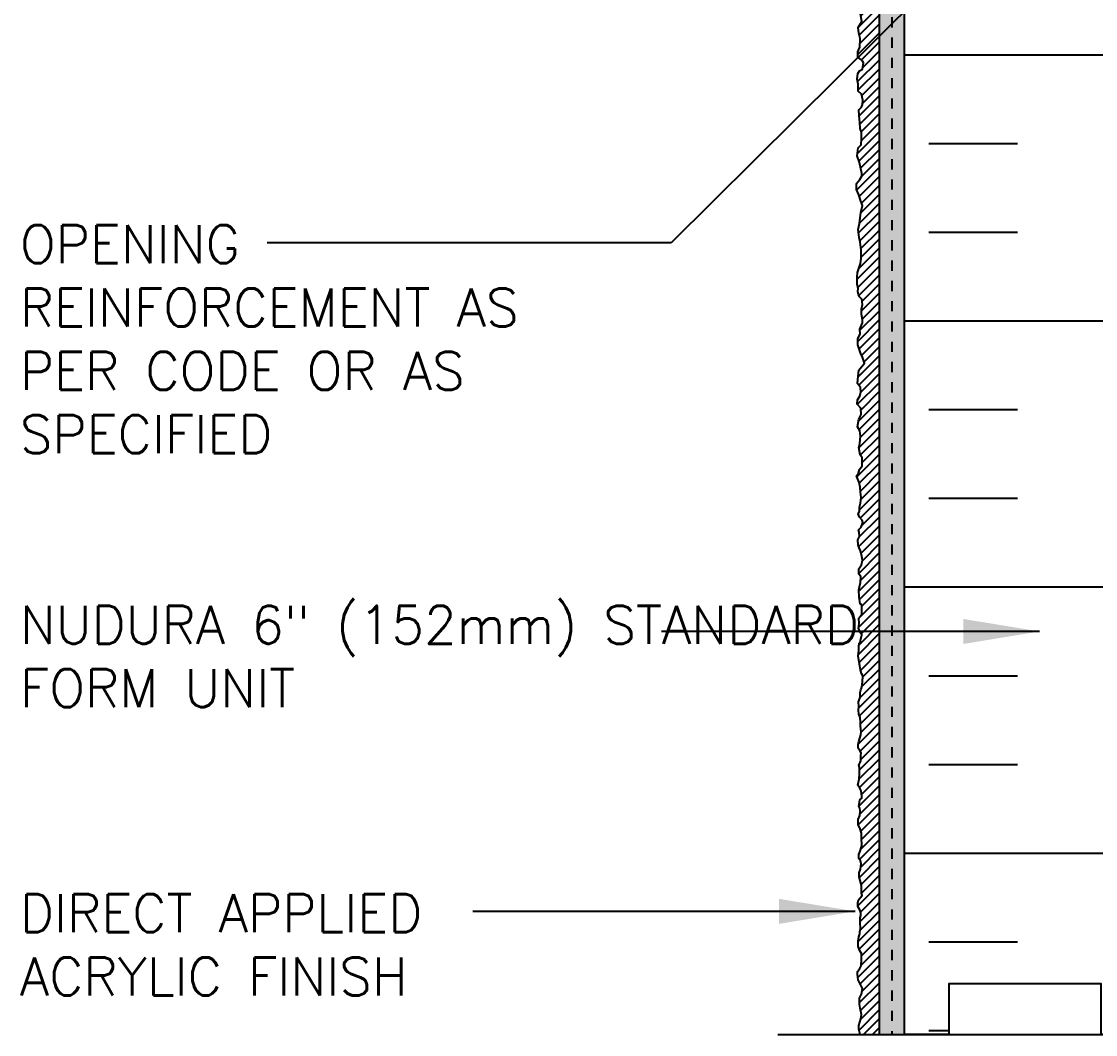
# Model space of a CAD drawing. Header units: inches. Extents: x 2671 to 2825, y 351 to 410.
# Drawn here: x 2793.56 to 2804.15, y 368.01 to 378 of the extents above; entities that cross this region are included whole.
import ezdxf

# ---------------------------------------------------------------- set-up
doc = ezdxf.new("R2010")
doc.units = ezdxf.units.IN
doc.header["$LTSCALE"] = 0.5
doc.header["$MEASUREMENT"] = 0
doc.linetypes.add('DASHED2', pattern=[0.375, 0.25, -0.125])
for name, color, linetype in [('HATCH', 12, 'CONTINUOUS'), ('LINE50', 5, 'CONTINUOUS'), ('LINE9', 9, 'CONTINUOUS'), ('TEXT', 4, 'CONTINUOUS')]:
    doc.layers.add(name, color=color, linetype=linetype)
doc.styles.add('DIM', font='romans.shx', dxfattribs={"width": 0.7})
doc.styles.get("Standard").update_dxf_attribs({"font": 'romans.shx'})
doc.dimstyles.new('ext_12', dxfattribs={"dimscale": 12, "dimtxt": 0.09375, "dimasz": 0.09375, "dimexe": 0.09375, "dimexo": 0.0625, "dimgap": 0.0625, "dimtad": 1, "dimdec": 1, "dimzin": 3, "dimdsep": 46, "dimlunit": 4, "dimtxsty": 'DIM', "dimcen": 0.09, "dimdle": 0.09375, "dimclrt": 4, "dimadec": 0, "dimazin": 0, "dimtfac": 1, "dimtdec": 1, "dimtmove": 2, "dimatfit": 3, "dimfxl": 1, "dimfrac": 2, "dimtolj": 1, "dimtzin": 0, "dimarcsym": 0})

msp = doc.modelspace()

# ---------------------------------------------------------------- hatches: boundary and pattern name
at = {"layer": 'HATCH'}
h = msp.add_hatch(dxfattribs=at)
h.set_pattern_fill('AR-SAND', color=256, scale=0.05)
h.set_pattern_definition([(37.50000000000001, (84.75573298953941, -136.8278989746598), (-0.003149667905480408, 0.09634118845065794), [0, -0.07600000000000001, 0, -0.085, 0, -0.08125]), (7.499999999999999, (84.75573298953941, -136.8278989746598), (0.08848883526338636, 0.141107303261487), [0, -0.041, 0, -0.0685, 0, -0.02625]), (327.5, (84.69423298953942, -136.8278989746598), (0.1557070930875748, 0.0002829526768482471), [0, -0.025, 0, -0.09000000000000001, 0, -0.1175]), (317.5, (84.69423298953942, -136.8278989746598), (0.1503063302286147, 0.04388377824671247), [0, -0.0125, 0, -0.059, 0, -0.0675])])
h.paths.add_polyline_path([(2802.268769549175, 379.4839912607451), (2802.14377210374, 379.4839912607451), (2800.668766814901, 378.7464886163257), (2800.293766814901, 378.7464886163257), (2800.293766814901, 383.4547203853351), (2802.268769549175, 384.4422217524721), (2804.893769549175, 385.7547217524721), (2804.893769549175, 385.8639606076894), (2805.018769549175, 385.8639606076894), (2805.018769549175, 385.9275842931552), (2804.680477636167, 385.9275842931557), (2800.043766814901, 383.6092288825226), (2800.043766814901, 378.4964886163257), (2800.727783809276, 378.4964886163257), (2802.018772283677, 379.1419828535262), (2802.018772283677, 368.0092164944533), (2802.268769549175, 368.0092164944533)])
h.paths.add_polyline_path([(2802.268769549175, 384.4422217524721), (2802.143766814901, 384.3797203853353), (2802.14377210374, 379.4839912607451), (2802.268769549175, 379.4839912607451)], flags=17)
h = msp.add_hatch(dxfattribs=at)
h.set_pattern_fill('INSUL', color=256, scale=7)
h.set_pattern_definition([(0, (84.75573298953941, -136.8278989746598), (0, 2.625), []), (0, (84.75573298953941, -135.9528989746598), (0, 2.625), [0.875, -0.875]), (0, (84.75573298953941, -135.0778989746598), (0, 2.625), [0.875, -0.875])])
h.paths.add_polyline_path([(2804.893769549175, 385.7547217524721), (2802.268769549175, 384.4422217524721), (2802.268769549175, 368.0092164944533), (2802.706269549175, 368.0092164944533), (2802.706269549175, 368.5092164944533), (2804.206269549175, 368.5092164944533), (2804.206269549175, 368.0092164944533), (2804.893769549175, 368.0092164944533)])
h.paths.add_polyline_path([(2813.518769549173, 385.863960607689), (2810.893769549175, 385.8639606076891), (2810.893769549175, 368.0092164944533), (2811.581269549175, 368.0092164944533), (2811.581269549175, 368.5092164944533), (2813.081269549175, 368.5092164944533), (2813.081269549175, 368.0092164944533), (2813.518769549175, 368.0092164944533)])
h = msp.add_hatch(dxfattribs=at)
h.set_pattern_fill('ANSI31', color=256, scale=0.5)
h.set_pattern_definition([(45, (84.75573298953941, -136.8278989746598), (-0.04419417382415922, 0.04419417382415922), [])])
h.paths.add_polyline_path([(2803.603226597871, 385.5511921257062), (2803.547806985994, 385.5510371323189), (2803.416524962728, 385.5283350786666), (2803.366100668813, 385.5072642443084), (2803.349652754152, 385.4938073739938), (2803.337690011891, 385.4534353853307), (2803.29501561093, 385.4107634783613), (2803.264420783383, 385.4011020403252), (2803.210589812723, 385.4100737464414), (2803.156759526822, 385.3966161872672), (2803.099938212975, 385.3756831248088), (2803.064050670949, 385.3383014752312), (2803.044612413102, 385.2889584693114), (2803.017696585392, 385.2530723337061), (2802.968352156649, 385.2022345026733), (2802.965361813463, 385.1902724574716), (2802.850223671798, 385.1783104122699), (2802.764991701029, 385.1917672825846), (2802.690226958549, 385.1678438810407), (2802.675273873101, 385.1199957002339), (2802.594528444249, 385.0586906491124), (2802.5592681416, 385.0387688323985), (2802.488989256278, 385.0477405385147), (2802.433663456404, 385.0327881542275), (2802.364880085055, 384.9969020186224), (2802.348431485635, 384.9625113969898), (2802.308058771209, 384.9131683910698), (2802.240770229073, 384.923634922299), (2802.154043429091, 384.8877487866939), (2802.094231772059, 384.8369102668016), (2802.018769549176, 384.7596544445718), (2802.018769549176, 384.7688513805105), (2801.920777487334, 384.7397197689343), (2801.844517230882, 384.7442056219925), (2801.806350810421, 384.7213182651351), (2801.765978095994, 384.6929083216737), (2801.746539153388, 384.6704797452428), (2801.720594835094, 384.6315650926221), (2801.685231982383, 384.6106695192343), (2801.64037272604, 384.5822602646322), (2801.583552096953, 384.573288558516), (2801.516263554817, 384.567307880345), (2801.465423612102, 384.5448786150542), (2801.404116441097, 384.5179641855657), (2801.350285470437, 384.4671263545324), (2801.30393138488, 384.4237640267841), (2801.259072813296, 384.3863830660657), (2801.176831185713, 384.3609634616898), (2801.137953985259, 384.365449314748), (2801.046740643359, 384.3475065913751), (2800.97722047117, 384.2962058467588), (2800.932361899585, 384.2513486938972), (2800.905446071876, 384.2064915410353), (2800.841148557685, 384.1676150663445), (2800.836662700527, 384.1765867724607), (2800.755916586916, 384.1780815975737), (2800.696104929884, 384.1407006368556), (2800.622835701377, 384.1033196761375), (2800.607882615929, 384.0689283656454), (2800.507697559711, 384.0719193935904), (2800.444895559493, 384.0464997892145), (2800.41648490257, 384.0165950206398), (2800.370130817013, 383.9672520147201), (2800.34172016009, 383.925385200944), (2800.28788918943, 383.8909945793114), (2800.210134103764, 383.8954804323694), (2800.118285305377, 383.8738860647918), (2800.08239844811, 383.8514574883609), (2800.050997448001, 383.8080951606123), (2799.979223048706, 383.769219374781), (2799.935859306336, 383.7901524372394), (2799.865580421014, 383.7482856234633), (2799.859599734642, 383.7094091487725), (2799.808759107168, 383.6107231369328), (2799.816235992271, 383.5284843344934), (2799.853618363511, 383.4970840519463), (2799.870066278173, 383.4118549104214), (2799.883523849648, 383.3266257688963), (2799.849132506353, 383.2399018022584), (2799.843151135222, 383.1950446493966), (2799.855113192725, 383.139720276446), (2799.874552135331, 383.0619673270646), (2799.853618363511, 382.9901957447139), (2799.852122849539, 382.9498237560508), (2799.841748063734, 382.7904685104072), (2799.838757720548, 382.6783249393932), (2799.853710805996, 382.6499149959318), (2799.865672863499, 382.5841240917521), (2799.852215292024, 382.5452483059209), (2799.837262206576, 382.4929142720559), (2799.820814291914, 382.4136664975615), (2799.813337406811, 382.3179708248074), (2799.852215292024, 382.2297506553373), (2799.856701149182, 382.1415311747268), (2799.8612513737, 382.0463914115885), (2799.841812431094, 382.0060194229252), (2799.843307945066, 381.9267716484308), (2799.83433554599, 381.8819144955692), (2799.843307945066, 381.7907039870136), (2799.81340177417, 381.6994941673174), (2799.847793802225, 381.5768840650742), (2799.879194802334, 381.485674245378), (2799.883680659492, 381.3944637368227), (2799.85080811198, 381.297961409595), (2799.810435397555, 381.24562737573), (2799.814921254713, 381.1917985167522), (2799.849312598008, 381.1618937481776), (2799.867256711401, 381.0931125049124), (2799.855293969139, 381.0512456911363), (2799.837350540505, 380.9869496120696), (2799.849312598008, 380.9062063236026), (2799.855293969139, 380.817986842992), (2799.885200140035, 380.8030344587048), (2799.894171854351, 380.6983670798345), (2799.897162197537, 380.6310813505418), (2799.907629425827, 380.5637949323896), (2799.849365324462, 380.5076329062883), (2799.841065358867, 380.4842302825257), (2799.831730722203, 380.4442254559756), (2799.867308753096, 380.4134327475067), (2799.870299096282, 380.3446515042415), (2799.844878782545, 380.2968033234347), (2799.834412239014, 380.2235362271113), (2799.84786981049, 380.1383070855863), (2799.85385118162, 380.0605548250644), (2799.844878782545, 379.9678494913958), (2799.844878782545, 379.8856106889564), (2799.855346010834, 379.8258004629479), (2799.841888439359, 379.7749626319151), (2799.829926381856, 379.7046858746774), (2799.835907068228, 379.6822572982464), (2799.853935406995, 379.5747159975458), (2799.870170361562, 379.5346085309304), (2799.874224520041, 379.4697464049373), (2799.857802926646, 379.4634521001124), (2799.846343482356, 379.4357585705297), (2799.8444336891, 379.4262096001535), (2799.835838592313, 379.368913022457), (2799.835838592313, 379.3479041854539), (2799.847298721363, 379.3135266521517), (2799.857802926646, 379.2982477484618), (2799.862577752163, 379.2772389114587), (2799.869491080539, 379.2098432702712), (2799.849208514618, 379.1578712708776), (2799.834884038065, 379.1244484968413), (2799.818649083498, 379.1024849005723), (2799.818649083498, 379.0671519191449), (2799.828199419293, 379.0184502414188), (2799.836777397101, 378.9825021084587), (2799.853966905916, 378.9557640270016), (2799.866381589214, 378.9395296751863), (2799.863516556951, 378.8965579307737), (2799.847282287143, 378.8631351567374), (2799.830092778328, 378.8249372086532), (2799.842507461626, 378.7896042272259), (2799.862561317944, 378.7590464198461), (2799.864471795958, 378.6855161791943), (2799.852057112661, 378.654957682955), (2799.844417254881, 378.6272648422321), (2799.843474341538, 378.572440581278), (2799.857798818091, 378.5476120183523), (2799.876898804921, 378.5132337961907), (2799.859709296105, 378.4530729406972), (2799.837744961773, 378.4206049259265), (2799.85015964507, 378.3594886223077), (2799.862574328368, 378.3317957815848), (2799.858754057098, 378.3041022520022), (2799.893133074729, 378.2916883149692), (2799.940881329905, 378.2859583816557), (2799.97717014079, 378.292643074235), (2799.994359649605, 378.3126964631128), (2800.028738667236, 378.3126964631128), (2800.065027478121, 378.2983730075484), (2800.096542148248, 378.3174716371607), (2800.135695306637, 378.3174716371607), (2800.169119770019, 378.305057011268), (2800.18439880082, 378.3021927334707), (2800.226417676231, 378.3021927334707), (2800.235967327265, 378.3193811556921), (2800.277030963668, 378.3232008816146), (2800.307888949776, 378.3279843219761), (2800.331763077364, 378.3107952108953), (2800.354681965945, 378.2916965812831), (2800.3947910481, 378.2945608590803), (2800.458774257843, 378.285011888704), (2800.469278463126, 378.3022009997849), (2800.499837894246, 378.3098404516297), (2800.549495942677, 378.3251193553194), (2800.596289643605, 378.3031557590505), (2800.626377275674, 378.3012262635937), (2800.663621325567, 378.3174606154087), (2800.676990563112, 378.3079109561727), (2800.734289154082, 378.3079109561727), (2800.752433217146, 378.3165058561428), (2800.78872271279, 378.3289197931761), (2800.80782201486, 378.3184153746745), (2800.846975858009, 378.3203255820654), (2800.859670023202, 378.3732194860039), (2800.908094035489, 378.3776214709021), (2800.951067465148, 378.3795316782932), (2801.002940709413, 378.4035026111426), (2801.031589662518, 378.4235560000207), (2801.046869378078, 378.4493393222119), (2801.087933014481, 378.4703481592153), (2801.126132303381, 378.4932665147501), (2801.150006430969, 378.5142753517532), (2801.204439304918, 378.5009059665949), (2801.215899433967, 378.5219148035983), (2801.274152579186, 378.5391039146791), (2801.328925778429, 378.5774995654394), (2801.359485209549, 378.5860944654096), (2801.37094465384, 378.6118777876009), (2801.402458639207, 378.6309764172133), (2801.42824324481, 378.6500750468256), (2801.449252340135, 378.6796780949394), (2801.525650233176, 378.6815883023305), (2801.586196531151, 378.7083301228924), (2801.605208289671, 378.7331907674072), (2801.643406893811, 378.7169564155922), (2801.663461434889, 378.7436944970495), (2801.702615278037, 378.7761625118201), (2801.74367891444, 378.7742529932887), (2801.769462835283, 378.7895318969784), (2801.78951737636, 378.8210451524833), (2801.829626458516, 378.8382335747046), (2801.838220870544, 378.820089704358), (2801.842040457054, 378.756109122942), (2801.824851632998, 378.7064519970907), (2801.825806187246, 378.6682547378659), (2801.841085902806, 378.624327545328), (2801.847770521579, 378.5870850453691), (2801.823896393991, 378.5632112417093), (2801.834401284033, 378.514509563983), (2801.8124369497, 378.4877707936664), (2801.817211775218, 378.446708567785), (2801.834401284033, 378.3311606531265), (2801.823896393991, 378.3006028457469), (2801.821056013058, 378.2540407656249), (2801.805776982257, 378.2387611730755), (2801.807686775512, 378.192924462006), (2801.806731536505, 378.1337183657781), (2801.817236426547, 378.0945656584283), (2801.834425935363, 378.0773765473475), (2801.847795172908, 378.0000265807732), (2801.811506362023, 377.9427300030768), (2801.817236426547, 377.8873436327715), (2801.830605664093, 377.8348222291229), (2801.828695870838, 377.7498321218441), (2801.809596568768, 377.7030406515087), (2801.808635851687, 377.649025800466), (2801.853401025932, 377.6135230069248), (2801.864978518891, 377.5926846708949), (2801.855428867856, 377.5306136080103), (2801.824870121495, 377.5143792561953), (2801.808635851687, 377.4876411747382), (2801.800995993907, 377.4322548044327), (2801.811500199191, 377.3825976785813), (2801.812455438198, 377.3138419231175), (2801.843969423565, 377.2851936342693), (2801.858293900118, 377.2250327787758), (2801.85254032095, 377.1633349124494), (2801.819170871132, 377.1299653458848), (2801.822035903394, 377.0755344237045), (2801.828720522167, 377.0039137015842), (2801.831585554429, 376.9475725720131), (2801.84304499872, 376.9103293831947), (2801.84304499872, 376.8425290758562), (2801.842089759713, 376.78523249816), (2801.811531013352, 376.7556294500459), (2801.800472153161, 376.6769754724398), (2801.823882014049, 376.609503062223), (2801.851589799093, 376.482375475753), (2801.827989884159, 376.4419207675817), (2801.796318404188, 376.4019875824192), (2801.793564302907, 376.3427773530345), (2801.816974163795, 376.2904515854837), (2801.837629238642, 376.2284872958214), (2801.852776795688, 376.18717776938), (2801.839006289283, 376.1183283290243), (2801.825235782878, 376.0095463923658), (2801.811465961233, 375.9503361629811), (2801.822481681598, 375.8704704815159), (2801.83074398544, 375.8236528345199), (2801.841760390564, 375.745164872053), (2801.841760390564, 375.6639228493086), (2801.836252188002, 375.614351142035), (2801.816974163795, 375.5661564649001), (2801.804580708031, 375.5262239685974), (2801.80182660675, 375.48078335174), (2801.801816335363, 375.4110817921839), (2801.810077954446, 375.3683952356039), (2801.807324537925, 375.3367242312736), (2801.815586157008, 375.3064302570822), (2801.825225511491, 375.2857754938614), (2801.848635372379, 375.2623666703632), (2801.854143574941, 375.2114186218105), (2801.843127169817, 375.1632239446756), (2801.844504220458, 375.1150292675408), (2801.856121528513, 375.0356484167988), (2801.828054251519, 374.9670402036322), (2801.830807668041, 374.9174684963586), (2801.807398491912, 374.8747819397784), (2801.807398491912, 374.8128176501163), (2801.834938819962, 374.7343296876493), (2801.855594579569, 374.6902661009305), (2801.874873288535, 374.6324322128249), (2801.819791947676, 374.5622057423306), (2801.811529643834, 374.5029955129458), (2801.804644390631, 374.4300149821741), (2801.833561769321, 374.3900824858713), (2801.837692921243, 374.3473959292912), (2801.826688157025, 374.3053775664252), (2801.804655346778, 374.2695761605384), (2801.803278296137, 374.2282659452374), (2801.839081612789, 374.186956418796), (2801.841835029311, 374.1249921291338), (2801.819802903823, 374.0781744821376), (2801.804655346778, 374.0038176100867), (2801.826688157025, 373.9652614550632), (2801.834950460867, 373.911559346233), (2801.828065207665, 373.8385788154614), (2801.818425853182, 373.7986463191585), (2801.830819308946, 373.7256657883869), (2801.850097333153, 373.6967488443341), (2801.850148690089, 373.6181961290743), (2801.825806872005, 373.5827921951185), (2801.814743218501, 373.5462812639477), (2801.793721112751, 373.5186214884807), (2801.821381273652, 373.4533444734874), (2801.830233155118, 373.4090886949684), (2801.834658753472, 373.3604076830272), (2801.841296808623, 373.3061951293082), (2801.833552182693, 373.2508755783742), (2801.824700985986, 373.2121520304923), (2801.824698931709, 373.169570180556), (2801.812528707426, 373.1463363273708), (2801.825805502487, 373.1109317045555), (2801.864036535468, 373.0727018345464), (2801.842402009883, 373.013569680673), (2801.815847735001, 372.9881225219171), (2801.822486474911, 372.9648886687318), (2801.825805502487, 372.9228455069238), (2801.809208995091, 372.8885478813235), (2801.81031556587, 372.8409731777379), (2801.822486474911, 372.8099944772043), (2801.835763269973, 372.7790150878112), (2801.847924592386, 372.7232429561863), (2801.854562647537, 372.687838333371), (2801.843498994033, 372.6435825548519), (2801.816944719152, 372.6037526986145), (2801.816944719152, 372.5506464532511), (2801.837966824901, 372.5285182195618), (2801.834647112566, 372.4676671268501), (2801.824689345081, 372.4245176566866), (2801.816944719152, 372.3946452645086), (2801.821370317505, 372.3216240910264), (2801.830221514213, 372.2585596927442), (2801.846818021608, 372.2463896119738), (2801.846818021608, 372.1567724354396), (2801.819157175949, 372.1158355819871), (2801.822049080468, 372.050393827978), (2801.814798683991, 372.0177674771181), (2801.836158951652, 371.9701180534963), (2801.847991698783, 371.9513841537692), (2801.834714218963, 371.8960646028352), (2801.834714218963, 371.8850008304203), (2801.821437423901, 371.8695111357238), (2801.818118396326, 371.833000204553), (2801.817011825548, 371.8042341207305), (2801.815905254769, 371.7677238784192), (2801.810373085638, 371.7455956447299), (2801.818118396326, 371.7002335578553), (2801.829182049831, 371.6471273124919), (2801.835820789741, 371.6072974562545), (2801.845778557226, 371.5696802167282), (2801.859261631199, 371.5472088006071), (2801.85020415558, 371.4579348065046), (2801.843566100429, 371.4258497976155), (2801.838033931297, 371.4081474862078), (2801.832501762165, 371.382700327452), (2801.832501762165, 371.3385193640706), (2801.813692113213, 371.2908705342067), (2801.818118396326, 371.243295830621), (2801.815905254769, 371.2078912078057), (2801.819224282345, 371.1702739682794), (2801.831395191387, 371.1370826510347), (2801.835820789741, 371.0950394892267), (2801.833665852712, 371.0542397188146), (2801.836984880287, 371.0243673266365), (2801.845135909316, 370.9787236954852), (2801.830346140377, 370.9436013058061), (2801.819282486872, 370.899345527287), (2801.812643746962, 370.8683668267535), (2801.812643746962, 370.8340685122938), (2801.827027112802, 370.8108346591084), (2801.842517049419, 370.7887071142787), (2801.838091451065, 370.7610473388117), (2801.836984880287, 370.728961641063), (2801.836984880287, 370.7101537101593), (2801.819794621365, 370.6643155961887), (2801.823708085226, 370.6437703868104), (2801.823708085226, 370.5884508358765), (2801.822601514448, 370.5275997431648), (2801.809324719387, 370.4689605783047), (2801.841613789379, 370.4228352866767), (2801.849528738047, 370.3422752763011), (2801.827101066789, 370.3233901000974), (2801.823782039214, 370.3012618664081), (2801.81935644086, 370.2614320101707), (2801.833934947579, 370.2286308056593), (2801.827101066789, 370.1684952197103), (2801.811611130172, 370.128665363473), (2801.81271770095, 370.0821969682428), (2801.831527349902, 370.0379418785832), (2801.844804144963, 369.9970057139903), (2801.845910715741, 369.9494310104046), (2801.848123172539, 369.8730902229964), (2801.841560440893, 369.8494141220127), (2801.830496787389, 369.8173291131234), (2801.817219307569, 369.7841371070193), (2801.819432449125, 369.7443072507819), (2801.844992417683, 369.7059690334241), (2801.833815814965, 369.6403066879066), (2801.820539019903, 369.6049020650914), (2801.821644905922, 369.5639659004984), (2801.831602673408, 369.5285612776832), (2801.84377358245, 369.4787739573864), (2801.845986724006, 369.4035394783337), (2801.851582575739, 369.3809393758875), (2801.815070533372, 369.337789905724), (2801.808431793462, 369.3090238219015), (2801.80953836424, 369.2736198879457), (2801.829453899211, 369.2404278818415), (2801.841717387676, 369.1931296194975), (2801.830560469989, 369.1596618610112), (2801.830560469989, 369.1131934657811), (2801.836092639121, 369.0556612981359), (2801.829468279153, 369.0221234845632), (2801.827255137597, 369.0011015592295), (2801.817297370111, 368.973442472622), (2801.81065931496, 368.9302930024585), (2801.811765200979, 368.8771867570951), (2801.829468279153, 368.8362499036427), (2801.84495821577, 368.8096971253906), (2801.843851644992, 368.7488453438195), (2801.840532617417, 368.6879942511079), (2801.826149251578, 368.6525896282926), (2801.805157275231, 368.6311034116565), (2801.805157275231, 368.6012310194783), (2801.810688759604, 368.5481240852556), (2801.836137148466, 368.5016563788849), (2801.85383954188, 368.4629321421434), (2801.843881774395, 368.407613280069), (2801.825072810202, 368.3677834238316), (2801.826178696221, 368.308037950616), (2801.830604979334, 368.2704207110896), (2801.843881774395, 368.2051443849558), (2801.837243034485, 368.1642075315033), (2801.81954064107, 368.0989312053695), (2801.818434070292, 368.0635265825543), (2801.831272283677, 368.0092164944533), (2802.018772283677, 368.0092164944533), (2802.018772283677, 379.1419828535262), (2800.727783809276, 378.4964886163257), (2800.043766814901, 378.4964886163257), (2800.043766814901, 383.6092288825226), (2803.968831667146, 385.571761308645), (2803.932136957953, 385.5787850818018), (2803.903946793475, 385.5928798360125), (2803.875757313757, 385.5798693466533), (2803.845399201825, 385.5809536115048), (2803.807451219532, 385.5733637575437), (2803.748902943121, 385.5809536115048), (2803.670839031081, 385.5560162087781)])

# ---------------------------------------------------------------- linework, layer by layer
at = {"layer": 'LINE50'}
msp.add_line((2802.268769549175, 368.0092164944533), (2802.268769549175, 384.4422217524721), dxfattribs=at)
at = {"layer": 'LINE50', "linetype": 'DASHED2', "ltscale": 0.5}
msp.add_line((2802.143770916426, 379.2431092941976), (2802.143770916426, 368.0092164944533), dxfattribs=at)
at = {"layer": 'LINE50'}
msp.add_lwpolyline([(2804.893769549175, 368.0092164944533), (2804.206269549175, 368.0092164944533), (2804.206269549175, 368.5092164944533), (2802.706269549175, 368.5092164944533), (2802.706269549175, 368.0092164944533), (2802.268769549175, 368.0092164944533)], dxfattribs=at)
at = {"layer": 'LINE9'}
for p, q in [((2802.018772283677, 379.1419828535262), (2802.018772283677, 368.0092164944532)), ((2801.018769549176, 368.0092164944533), (2807.018769549175, 368.0092164944533))]:
    msp.add_line(p, q, dxfattribs=at)
msp.add_lwpolyline([(2801.831272283677, 368.0092164944533), (2801.818434070292, 368.0635265825543), (2801.81954064107, 368.0989312053695), (2801.837243034485, 368.1642075315033), (2801.843881774395, 368.2051443849558), (2801.830604979334, 368.2704207110896), (2801.826178696221, 368.308037950616), (2801.825072810202, 368.3677834238316), (2801.843881774395, 368.407613280069), (2801.85383954188, 368.4629321421434), (2801.836137148466, 368.5016563788849), (2801.810688759604, 368.5481240852556), (2801.805157275231, 368.6012310194783), (2801.805157275231, 368.6311034116565), (2801.826149251578, 368.6525896282926), (2801.840532617417, 368.6879942511079), (2801.843851644992, 368.7488453438195), (2801.84495821577, 368.8096971253906), (2801.829468279153, 368.8362499036427), (2801.811765200979, 368.8771867570951), (2801.81065931496, 368.9302930024585), (2801.817297370111, 368.973442472622), (2801.827255137597, 369.0011015592295), (2801.829468279153, 369.0221234845632), (2801.836092639121, 369.0556612981359), (2801.830560469989, 369.1131934657811), (2801.830560469989, 369.1596618610112), (2801.838305780678, 369.1828957141965), (2801.8371992099, 369.2105554896635), (2801.829453899211, 369.2404278818415), (2801.80953836424, 369.2736198879457), (2801.808431793462, 369.3090238219015), (2801.815070533372, 369.337789905724), (2801.851582575739, 369.3809393758875), (2801.845986724006, 369.4035394783337), (2801.84377358245, 369.4787739573864), (2801.831602673408, 369.5285612776832), (2801.821644905922, 369.5639659004984), (2801.820539019903, 369.6049020650914), (2801.833815814965, 369.6403066879066), (2801.842667011672, 369.6923073137741), (2801.834922385743, 369.7210733975965), (2801.819432449125, 369.7443072507819), (2801.817219307569, 369.7841371070193), (2801.830496787389, 369.8173291131234), (2801.841560440893, 369.8494141220127), (2801.848123172539, 369.8730902229964), (2801.845910715741, 369.9494310104046), (2801.844804144963, 369.9970057139903), (2801.831527349902, 370.0379418785832), (2801.81271770095, 370.0821969682428), (2801.811611130172, 370.128665363473), (2801.827101066789, 370.1684952197103), (2801.832633235921, 370.2171762316516), (2801.828207637568, 370.241517082052), (2801.81935644086, 370.2614320101707), (2801.823782039214, 370.3012618664081), (2801.827101066789, 370.3233901000974), (2801.848123172539, 370.3410917226456), (2801.848123172539, 370.3565814173421), (2801.842517049419, 370.4136417162303), (2801.824814656004, 370.446833033475), (2801.809324719387, 370.4689605783047), (2801.822601514448, 370.5275997431648), (2801.823708085226, 370.5884508358765), (2801.823708085226, 370.6437703868104), (2801.819282486872, 370.6670042399958), (2801.830346140377, 370.6924513987516), (2801.836984880287, 370.7101537101593), (2801.836984880287, 370.728961641063), (2801.838091451065, 370.7610473388117), (2801.842517049419, 370.7887071142787), (2801.827027112802, 370.8108346591084), (2801.812643746962, 370.8340685122938), (2801.812643746962, 370.8683668267535), (2801.819282486872, 370.899345527287), (2801.830346140377, 370.9436013058061), (2801.839198021843, 370.9646225422804), (2801.842517049419, 370.9933886261029), (2801.836984880287, 371.0243673266365), (2801.833665852712, 371.0542397188146), (2801.835820789741, 371.0950394892267), (2801.831395191387, 371.1370826510347), (2801.819224282345, 371.1702739682794), (2801.815905254769, 371.2078912078057), (2801.818118396326, 371.243295830621), (2801.813692113213, 371.2908705342067), (2801.830288620609, 371.3329130071552), (2801.832501762165, 371.3506153185628), (2801.832501762165, 371.382700327452), (2801.838033931297, 371.4081474862078), (2801.843566100429, 371.4258497976155), (2801.85020415558, 371.4579348065046), (2801.857949466268, 371.5342755939129), (2801.855736324712, 371.5530842136761), (2801.845778557226, 371.5696802167282), (2801.835820789741, 371.6072974562545), (2801.829182049831, 371.6471273124919), (2801.818118396326, 371.7002335578553), (2801.810373085638, 371.7455956447299), (2801.815905254769, 371.7677238784192), (2801.817011825548, 371.8042341207305), (2801.818118396326, 371.833000204553), (2801.821437423901, 371.8695111357238), (2801.834714218963, 371.8850008304203), (2801.834714218963, 371.8960646028352), (2801.847991698783, 371.9513841537692), (2801.834714218963, 371.9724053902435), (2801.829182049831, 371.9856817793695), (2801.814798683991, 372.0177674771181), (2801.819224282345, 372.0376824052368), (2801.821437423901, 372.0642351834887), (2801.819157175949, 372.1158355819871), (2801.846818021608, 372.1567724354396), (2801.846818021608, 372.2463896119738), (2801.830221514213, 372.2585596927442), (2801.821370317505, 372.3216240910264), (2801.816944719152, 372.3946452645086), (2801.824689345081, 372.4245176566866), (2801.834647112566, 372.4676671268501), (2801.837966824901, 372.5285182195618), (2801.816944719152, 372.5506464532511), (2801.816944719152, 372.6037526986145), (2801.843498994033, 372.6435825548519), (2801.854562647537, 372.687838333371), (2801.847924592386, 372.7232429561863), (2801.835763269973, 372.7790150878112), (2801.822486474911, 372.8099944772043), (2801.81031556587, 372.8409731777379), (2801.809208995091, 372.8885478813235), (2801.825805502487, 372.9228455069238), (2801.822486474911, 372.9648886687318), (2801.815847735001, 372.9881225219171), (2801.842402009883, 373.013569680673), (2801.858998517278, 373.0589317675476), (2801.852359777368, 373.084378237444), (2801.825805502487, 373.1109317045555), (2801.812528707426, 373.1463363273708), (2801.824698931709, 373.169570180556), (2801.824700985986, 373.2121520304923), (2801.833552182693, 373.2508755783742), (2801.841296808623, 373.3061951293082), (2801.834658753472, 373.3604076830272), (2801.830233155118, 373.4090886949684), (2801.821381273652, 373.4533444734874), (2801.793721112751, 373.5186214884807), (2801.814743218501, 373.5462812639477), (2801.825806872005, 373.5827921951185), (2801.850148690089, 373.6181961290743), (2801.850097333153, 373.6967488443341), (2801.830819308946, 373.7256657883869), (2801.818425853182, 373.7986463191585), (2801.828065207665, 373.8385788154614), (2801.834950460867, 373.911559346233), (2801.826688157025, 373.9652614550632), (2801.804655346778, 374.0038176100867), (2801.819802903823, 374.0781744821376), (2801.841835029311, 374.1249921291338), (2801.839081612789, 374.186956418796), (2801.803278296137, 374.2282659452374), (2801.804655346778, 374.2695761605384), (2801.826688157025, 374.3053775664252), (2801.837692921243, 374.3473959292912), (2801.833561769321, 374.3900824858713), (2801.804644390631, 374.4300149821741), (2801.811529643834, 374.5029955129458), (2801.819791947676, 374.5622057423306), (2801.874873288535, 374.6324322128249), (2801.855594579569, 374.6902661009305), (2801.834938819962, 374.7343296876493), (2801.807398491912, 374.8128176501163), (2801.807398491912, 374.8747819397784), (2801.830807668041, 374.9174684963586), (2801.828054251519, 374.9670402036322), (2801.852840478288, 375.0276281520152), (2801.8527665243, 375.0585730984333), (2801.844504220458, 375.1150292675408), (2801.843127169817, 375.1632239446756), (2801.854143574941, 375.2114186218105), (2801.848635372379, 375.2623666703632), (2801.825225511491, 375.2857754938614), (2801.815586157008, 375.3064302570822), (2801.807324537925, 375.3367242312736), (2801.810077954446, 375.3683952356039), (2801.801816335363, 375.4110817921839), (2801.80182660675, 375.48078335174), (2801.804580708031, 375.5262239685974), (2801.816974163795, 375.5661564649001), (2801.836252188002, 375.614351142035), (2801.841760390564, 375.6639228493086), (2801.841760390564, 375.7203790184162), (2801.841760390564, 375.745164872053), (2801.83074398544, 375.8236528345199), (2801.822481681598, 375.8704704815159), (2801.811465961233, 375.9503361629811), (2801.825235782878, 376.0095463923658), (2801.839006289283, 376.1183283290243), (2801.852776795688, 376.18717776938), (2801.837629238642, 376.2284872958214), (2801.816974163795, 376.2904515854837), (2801.793564302907, 376.3427773530345), (2801.796318404188, 376.4019875824192), (2801.827989884159, 376.4419207675817), (2801.847268593126, 376.4749681131909), (2801.847291190178, 376.5020981557032), (2801.823882014049, 376.609503062223), (2801.800472153161, 376.6769754724398), (2801.811531013352, 376.7556294500459), (2801.842089759713, 376.78523249816), (2801.84304499872, 376.8425290758562), (2801.84304499872, 376.9103293831947), (2801.831585554429, 376.9475725720131), (2801.828720522167, 377.0039137015842), (2801.822035903394, 377.0755344237045), (2801.819170871132, 377.1299653458848), (2801.844954791975, 377.1557493569358), (2801.85450444301, 377.1843969569245), (2801.858293900118, 377.2250327787758), (2801.843969423565, 377.2851936342693), (2801.812455438198, 377.3138419231175), (2801.811500199191, 377.3825976785813), (2801.800995993907, 377.4322548044327), (2801.808635851687, 377.4876411747382), (2801.824870121495, 377.5143792561953), (2801.855428867856, 377.5306136080103), (2801.864978518891, 377.5926846708949), (2801.855428867856, 377.6098730931162), (2801.836329565785, 377.627062204197), (2801.808635851687, 377.649025800466), (2801.809596568768, 377.7030406515087), (2801.828695870838, 377.7498321218441), (2801.830605664093, 377.8348222291229), (2801.817236426547, 377.8873436327715), (2801.811506362023, 377.9427300030768), (2801.847795172908, 378.0000265807732), (2801.834425935363, 378.0773765473475)], dxfattribs=at)

# ---------------------------------------------------------------- texts
at = {"layer": 'TEXT', "char_height": 0.375, "attachment_point": 4}
for s, insert, width in [('OPENING REINFORCEMENT AS PER CODE OR AS SPECIFIED', (2793.544988084614, 374.8681140161628), 5.752787569047086), ('NUDURA 6" (152mm) STANDARD FORM UNIT ', (2793.544988084614, 371.7388476998835), 9.233419807672817), ('DIRECT APPLIED ACRYLIC FINISH', (2793.544988084614, 368.8946984352057), 5.28167501434018)]:
    msp.add_mtext(s, dxfattribs=dict(at, insert=insert, width=width))

# ---------------------------------------------------------------- leaders
at = {"layer": 'TEXT'}
for points in [[(2807.042256461345, 382.842861205624), (2799.967447651487, 375.8169818797211), (2795.984889788775, 375.8169818797211)], [(2803.599147275811, 371.9849641041874), (2800.769381723428, 371.9849641041874), (2799.87281956761, 371.9849641041874)], [(2801.781279848595, 369.2240325264432), (2798.909118407801, 369.2240325264432), (2798.012556251983, 369.2240325264432)]]:
    msp.add_leader(points, dimstyle='ext_12', override={"dimasz": 0.0625, "dimgap": 0.0625, "dimtad": 0}, dxfattribs=at)

doc.saveas('drawing.dxf')
